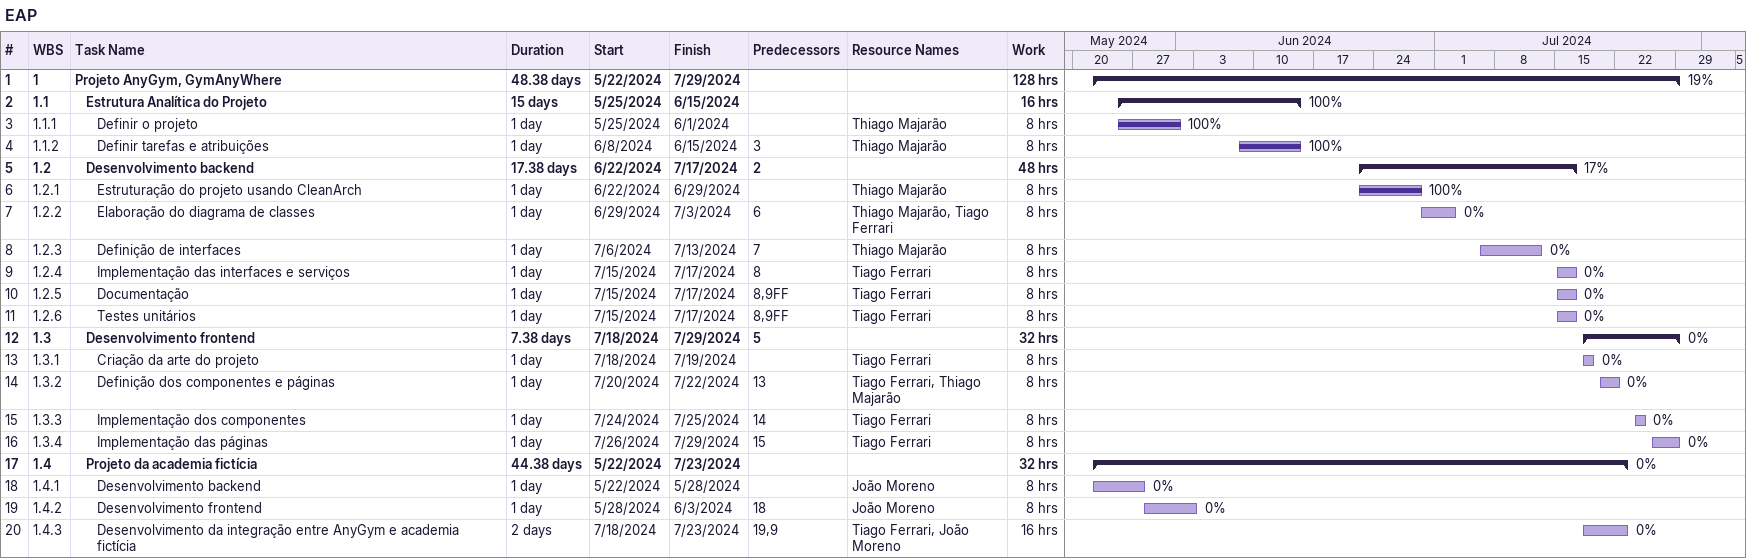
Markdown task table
EAP

| ID | WBS | Task | Duration | Start | Finish | Predecessors | Resources | % complete | Work (h) |
|---|---|---|---|---|---|---|---|---|---|
| 1 | 1 | **Projeto AnyGym, GymAnyWhere** | 48.38d | 2024-05-22 | 2024-07-29 |  |  | 19 | 128 |
| 2 | 1.1 | **Estrutura Analítica do Projeto** | 15d | 2024-05-25 | 2024-06-15 |  |  | 100 | 16 |
| 3 | 1.1.1 | Definir o projeto | 1d | 2024-05-25 | 2024-06-01 |  | Thiago Majarão | 100 | 8 |
| 4 | 1.1.2 | Definir tarefas e atribuições | 1d | 2024-06-08 | 2024-06-15 | 3 | Thiago Majarão | 100 | 8 |
| 5 | 1.2 | **Desenvolvimento backend** | 17.38d | 2024-06-22 | 2024-07-17 | 2 |  | 17 | 48 |
| 6 | 1.2.1 | Estruturação do projeto usando CleanArch | 1d | 2024-06-22 | 2024-06-29 |  | Thiago Majarão | 100 | 8 |
| 7 | 1.2.2 | Elaboração do diagrama de classes | 1d | 2024-06-29 | 2024-07-03 | 6 | Thiago Majarão, Tiago Ferrari | 0 | 8 |
| 8 | 1.2.3 | Definição de interfaces | 1d | 2024-07-06 | 2024-07-13 | 7 | Thiago Majarão | 0 | 8 |
| 9 | 1.2.4 | Implementação das interfaces e serviços | 1d | 2024-07-15 | 2024-07-17 | 8 | Tiago Ferrari | 0 | 8 |
| 10 | 1.2.5 | Documentação | 1d | 2024-07-15 | 2024-07-17 | 8, 9FF | Tiago Ferrari | 0 | 8 |
| 11 | 1.2.6 | Testes unitários | 1d | 2024-07-15 | 2024-07-17 | 8, 9FF | Tiago Ferrari | 0 | 8 |
| 12 | 1.3 | **Desenvolvimento frontend** | 7.38d | 2024-07-18 | 2024-07-29 | 5 |  | 0 | 32 |
| 13 | 1.3.1 | Criação da arte do projeto | 1d | 2024-07-18 | 2024-07-19 |  | Tiago Ferrari | 0 | 8 |
| 14 | 1.3.2 | Definição dos componentes e páginas | 1d | 2024-07-20 | 2024-07-22 | 13 | Tiago Ferrari, Thiago Majarão | 0 | 8 |
| 15 | 1.3.3 | Implementação dos componentes | 1d | 2024-07-24 | 2024-07-25 | 14 | Tiago Ferrari | 0 | 8 |
| 16 | 1.3.4 | Implementação das páginas | 1d | 2024-07-26 | 2024-07-29 | 15 | Tiago Ferrari | 0 | 8 |
| 17 | 1.4 | **Projeto da academia fictícia** | 44.38d | 2024-05-22 | 2024-07-23 |  |  | 0 | 32 |
| 18 | 1.4.1 | Desenvolvimento backend | 1d | 2024-05-22 | 2024-05-28 |  | João Moreno | 0 | 8 |
| 19 | 1.4.2 | Desenvolvimento frontend | 1d | 2024-05-28 | 2024-06-03 | 18 | João Moreno | 0 | 8 |
| 20 | 1.4.3 | Desenvolvimento da integração entre AnyGym e academia fictícia | 2d | 2024-07-18 | 2024-07-23 | 19, 9 | Tiago Ferrari, João Moreno | 0 | 16 |
